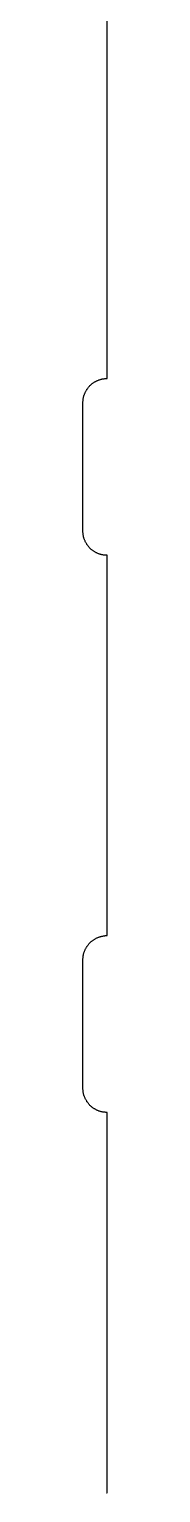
# Model space of a CAD drawing. Header units: inches. Extents: x 4 to 268, y 4 to 172.
# Drawn here: x 97.01 to 97.29, y 101.64 to 118.72 of the extents above; entities that cross this region are included whole.
import ezdxf

# ---------------------------------------------------------------- set-up
doc = ezdxf.new("R2010")
doc.units = ezdxf.units.IN
doc.header["$MEASUREMENT"] = 0

msp = doc.modelspace()

# ---------------------------------------------------------------- linework, layer by layer
at = {"layer": 'OUTLINE'}
for p, q in [((97.288, 114.642), (97.288, 119.08)), ((97.104, 114.574), (97.11, 114.579)), ((97.11, 114.579), (97.115, 114.583)), ((97.115, 114.583), (97.121, 114.587)), ((97.121, 114.587), (97.126, 114.591)), ((97.126, 114.591), (97.132, 114.595)), ((97.132, 114.595), (97.138, 114.599)), ((97.138, 114.599), (97.144, 114.602)), ((97.144, 114.602), (97.15, 114.606)), ((97.15, 114.606), (97.156, 114.609)), ((97.156, 114.609), (97.162, 114.612)), ((97.162, 114.612), (97.168, 114.615)), ((97.168, 114.615), (97.174, 114.618)), ((97.174, 114.618), (97.181, 114.621)), ((97.181, 114.621), (97.187, 114.624)), ((97.187, 114.624), (97.193, 114.626)), ((97.193, 114.626), (97.2, 114.628)), ((97.2, 114.628), (97.207, 114.63)), ((97.207, 114.63), (97.213, 114.632)), ((97.213, 114.632), (97.22, 114.634)), ((97.22, 114.634), (97.227, 114.636)), ((97.227, 114.636), (97.233, 114.637)), ((97.233, 114.637), (97.24, 114.638)), ((97.24, 114.638), (97.247, 114.639)), ((97.247, 114.639), (97.254, 114.64)), ((97.254, 114.64), (97.261, 114.641)), ((97.261, 114.641), (97.268, 114.642)), ((97.268, 114.642), (97.274, 114.642)), ((97.274, 114.642), (97.281, 114.642)), ((97.281, 114.642), (97.288, 114.642)), ((97.01, 114.402), (97.011, 114.409)), ((97.011, 114.409), (97.012, 114.416)), ((97.012, 114.416), (97.014, 114.423)), ((97.014, 114.423), (97.015, 114.429)), ((97.015, 114.429), (97.017, 114.436)), ((97.017, 114.436), (97.019, 114.443)), ((97.019, 114.443), (97.021, 114.449)), ((97.021, 114.449), (97.023, 114.456)), ((97.023, 114.456), (97.026, 114.462)), ((97.026, 114.462), (97.028, 114.469)), ((97.028, 114.469), (97.031, 114.475)), ((97.031, 114.475), (97.034, 114.481)), ((97.034, 114.481), (97.037, 114.488)), ((97.037, 114.488), (97.04, 114.494)), ((97.04, 114.494), (97.043, 114.5)), ((97.043, 114.5), (97.047, 114.506)), ((97.047, 114.506), (97.051, 114.512)), ((97.051, 114.512), (97.054, 114.517)), ((97.054, 114.517), (97.058, 114.523)), ((97.058, 114.523), (97.062, 114.529)), ((97.062, 114.529), (97.066, 114.534)), ((97.066, 114.534), (97.071, 114.54)), ((97.071, 114.54), (97.075, 114.545)), ((97.075, 114.545), (97.08, 114.55)), ((97.08, 114.55), (97.084, 114.555)), ((97.084, 114.555), (97.089, 114.56)), ((97.089, 114.56), (97.094, 114.565)), ((97.094, 114.565), (97.099, 114.57)), ((97.099, 114.57), (97.104, 114.574)), ((97.007, 114.375), (97.008, 114.382)), ((97.007, 114.368), (97.007, 114.375)), ((97.007, 114.361), (97.007, 114.368)), ((97.007, 112.861), (97.007, 114.361)), ((97.008, 114.389), (97.009, 114.396)), ((97.008, 114.382), (97.008, 114.389)), ((97.009, 114.396), (97.01, 114.402)), ((97.007, 112.854), (97.007, 112.861)), ((97.007, 112.847), (97.007, 112.854)), ((97.008, 112.84), (97.007, 112.847)), ((97.008, 112.834), (97.008, 112.84)), ((97.009, 112.827), (97.008, 112.834)), ((97.01, 112.82), (97.009, 112.827)), ((97.011, 112.813), (97.01, 112.82)), ((97.012, 112.806), (97.011, 112.813)), ((97.014, 112.799), (97.012, 112.806)), ((97.015, 112.793), (97.014, 112.799)), ((97.017, 112.786), (97.015, 112.793)), ((97.019, 112.779), (97.017, 112.786)), ((97.021, 112.773), (97.019, 112.779)), ((97.023, 112.766), (97.021, 112.773)), ((97.026, 112.76), (97.023, 112.766)), ((97.028, 112.753), (97.026, 112.76)), ((97.031, 112.747), (97.028, 112.753)), ((97.034, 112.741), (97.031, 112.747)), ((97.037, 112.735), (97.034, 112.741)), ((97.04, 112.729), (97.037, 112.735)), ((97.043, 112.722), (97.04, 112.729)), ((97.047, 112.717), (97.043, 112.722)), ((97.051, 112.711), (97.047, 112.717)), ((97.054, 112.705), (97.051, 112.711)), ((97.058, 112.699), (97.054, 112.705)), ((97.062, 112.694), (97.058, 112.699)), ((97.066, 112.688), (97.062, 112.694)), ((97.071, 112.683), (97.066, 112.688)), ((97.075, 112.677), (97.071, 112.683)), ((97.08, 112.672), (97.075, 112.677)), ((97.084, 112.667), (97.08, 112.672)), ((97.089, 112.662), (97.084, 112.667)), ((97.094, 112.657), (97.089, 112.662)), ((97.099, 112.653), (97.094, 112.657)), ((97.104, 112.648), (97.099, 112.653)), ((97.11, 112.644), (97.104, 112.648)), ((97.115, 112.639), (97.11, 112.644)), ((97.121, 112.635), (97.115, 112.639)), ((97.126, 112.631), (97.121, 112.635)), ((97.132, 112.627), (97.126, 112.631)), ((97.138, 112.623), (97.132, 112.627)), ((97.144, 112.62), (97.138, 112.623)), ((97.15, 112.616), (97.144, 112.62)), ((97.156, 112.613), (97.15, 112.616)), ((97.162, 112.61), (97.156, 112.613)), ((97.168, 112.607), (97.162, 112.61)), ((97.174, 112.604), (97.168, 112.607)), ((97.181, 112.601), (97.174, 112.604)), ((97.187, 112.599), (97.181, 112.601)), ((97.193, 112.596), (97.187, 112.599)), ((97.2, 112.594), (97.193, 112.596)), ((97.207, 112.592), (97.2, 112.594)), ((97.213, 112.59), (97.207, 112.592)), ((97.22, 112.588), (97.213, 112.59)), ((97.227, 112.587), (97.22, 112.588)), ((97.233, 112.585), (97.227, 112.587)), ((97.24, 112.584), (97.233, 112.585)), ((97.247, 112.583), (97.24, 112.584)), ((97.254, 112.582), (97.247, 112.583)), ((97.261, 112.581), (97.254, 112.582)), ((97.268, 112.581), (97.261, 112.581)), ((97.274, 112.58), (97.268, 112.581)), ((97.281, 112.58), (97.274, 112.58)), ((97.288, 112.58), (97.281, 112.58)), ((97.288, 108.142), (97.288, 112.58)), ((97.115, 108.083), (97.121, 108.087)), ((97.121, 108.087), (97.126, 108.091)), ((97.126, 108.091), (97.132, 108.095)), ((97.132, 108.095), (97.138, 108.099)), ((97.138, 108.099), (97.144, 108.102)), ((97.144, 108.102), (97.15, 108.106)), ((97.15, 108.106), (97.156, 108.109)), ((97.156, 108.109), (97.162, 108.112)), ((97.162, 108.112), (97.168, 108.115)), ((97.168, 108.115), (97.174, 108.118)), ((97.174, 108.118), (97.181, 108.121)), ((97.181, 108.121), (97.187, 108.124)), ((97.187, 108.124), (97.193, 108.126)), ((97.193, 108.126), (97.2, 108.128)), ((97.2, 108.128), (97.207, 108.13)), ((97.207, 108.13), (97.213, 108.132)), ((97.213, 108.132), (97.22, 108.134)), ((97.22, 108.134), (97.227, 108.136)), ((97.227, 108.136), (97.233, 108.137)), ((97.233, 108.137), (97.24, 108.138)), ((97.24, 108.138), (97.247, 108.139)), ((97.247, 108.139), (97.254, 108.14)), ((97.254, 108.14), (97.261, 108.141)), ((97.261, 108.141), (97.268, 108.142)), ((97.268, 108.142), (97.274, 108.142)), ((97.274, 108.142), (97.281, 108.142)), ((97.281, 108.142), (97.288, 108.142)), ((97.011, 107.909), (97.012, 107.916)), ((97.012, 107.916), (97.014, 107.923)), ((97.014, 107.923), (97.015, 107.929)), ((97.015, 107.929), (97.017, 107.936)), ((97.017, 107.936), (97.019, 107.943)), ((97.019, 107.943), (97.021, 107.949)), ((97.021, 107.949), (97.023, 107.956)), ((97.023, 107.956), (97.026, 107.962)), ((97.026, 107.962), (97.028, 107.969)), ((97.028, 107.969), (97.031, 107.975)), ((97.031, 107.975), (97.034, 107.981)), ((97.034, 107.981), (97.037, 107.988)), ((97.037, 107.988), (97.04, 107.994)), ((97.04, 107.994), (97.043, 108)), ((97.043, 108), (97.047, 108.006)), ((97.047, 108.006), (97.051, 108.012)), ((97.051, 108.012), (97.054, 108.017)), ((97.054, 108.017), (97.058, 108.023)), ((97.058, 108.023), (97.062, 108.029)), ((97.062, 108.029), (97.066, 108.034)), ((97.066, 108.034), (97.071, 108.04)), ((97.071, 108.04), (97.075, 108.045)), ((97.075, 108.045), (97.08, 108.05)), ((97.08, 108.05), (97.084, 108.055)), ((97.084, 108.055), (97.089, 108.06)), ((97.089, 108.06), (97.094, 108.065)), ((97.094, 108.065), (97.099, 108.07)), ((97.099, 108.07), (97.104, 108.074)), ((97.104, 108.074), (97.11, 108.079)), ((97.11, 108.079), (97.115, 108.083)), ((97.007, 107.875), (97.008, 107.882)), ((97.007, 107.868), (97.007, 107.875)), ((97.007, 107.861), (97.007, 107.868)), ((97.007, 106.361), (97.007, 107.861)), ((97.008, 107.889), (97.009, 107.896)), ((97.008, 107.882), (97.008, 107.889)), ((97.009, 107.896), (97.01, 107.902)), ((97.01, 107.902), (97.011, 107.909)), ((97.007, 106.354), (97.007, 106.361)), ((97.007, 106.347), (97.007, 106.354)), ((97.008, 106.34), (97.007, 106.347)), ((97.008, 106.334), (97.008, 106.34)), ((97.009, 106.327), (97.008, 106.334)), ((97.01, 106.32), (97.009, 106.327)), ((97.011, 106.313), (97.01, 106.32)), ((97.012, 106.306), (97.011, 106.313)), ((97.014, 106.299), (97.012, 106.306)), ((97.015, 106.293), (97.014, 106.299)), ((97.017, 106.286), (97.015, 106.293)), ((97.019, 106.279), (97.017, 106.286)), ((97.021, 106.273), (97.019, 106.279)), ((97.023, 106.266), (97.021, 106.273)), ((97.026, 106.26), (97.023, 106.266)), ((97.028, 106.253), (97.026, 106.26)), ((97.031, 106.247), (97.028, 106.253)), ((97.034, 106.241), (97.031, 106.247)), ((97.037, 106.235), (97.034, 106.241)), ((97.04, 106.229), (97.037, 106.235)), ((97.043, 106.222), (97.04, 106.229)), ((97.047, 106.217), (97.043, 106.222)), ((97.051, 106.211), (97.047, 106.217)), ((97.054, 106.205), (97.051, 106.211)), ((97.058, 106.199), (97.054, 106.205)), ((97.062, 106.194), (97.058, 106.199)), ((97.066, 106.188), (97.062, 106.194)), ((97.071, 106.183), (97.066, 106.188)), ((97.075, 106.177), (97.071, 106.183)), ((97.08, 106.172), (97.075, 106.177)), ((97.084, 106.167), (97.08, 106.172)), ((97.089, 106.162), (97.084, 106.167)), ((97.094, 106.157), (97.089, 106.162)), ((97.099, 106.153), (97.094, 106.157)), ((97.104, 106.148), (97.099, 106.153)), ((97.11, 106.144), (97.104, 106.148)), ((97.115, 106.139), (97.11, 106.144)), ((97.121, 106.135), (97.115, 106.139)), ((97.126, 106.131), (97.121, 106.135)), ((97.132, 106.127), (97.126, 106.131)), ((97.138, 106.123), (97.132, 106.127)), ((97.144, 106.12), (97.138, 106.123)), ((97.15, 106.116), (97.144, 106.12)), ((97.156, 106.113), (97.15, 106.116)), ((97.162, 106.11), (97.156, 106.113)), ((97.168, 106.107), (97.162, 106.11)), ((97.174, 106.104), (97.168, 106.107)), ((97.181, 106.101), (97.174, 106.104)), ((97.187, 106.099), (97.181, 106.101)), ((97.193, 106.096), (97.187, 106.099)), ((97.2, 106.094), (97.193, 106.096)), ((97.207, 106.092), (97.2, 106.094)), ((97.213, 106.09), (97.207, 106.092)), ((97.22, 106.088), (97.213, 106.09)), ((97.227, 106.087), (97.22, 106.088)), ((97.233, 106.085), (97.227, 106.087)), ((97.24, 106.084), (97.233, 106.085)), ((97.247, 106.083), (97.24, 106.084)), ((97.254, 106.082), (97.247, 106.083)), ((97.261, 106.081), (97.254, 106.082)), ((97.268, 106.081), (97.261, 106.081)), ((97.274, 106.08), (97.268, 106.081)), ((97.281, 106.08), (97.274, 106.08)), ((97.288, 106.08), (97.281, 106.08)), ((97.288, 101.642), (97.288, 106.08)), ((97.281, 101.642), (97.288, 101.642))]:
    msp.add_line(p, q, dxfattribs=at)

doc.saveas('drawing.dxf')
